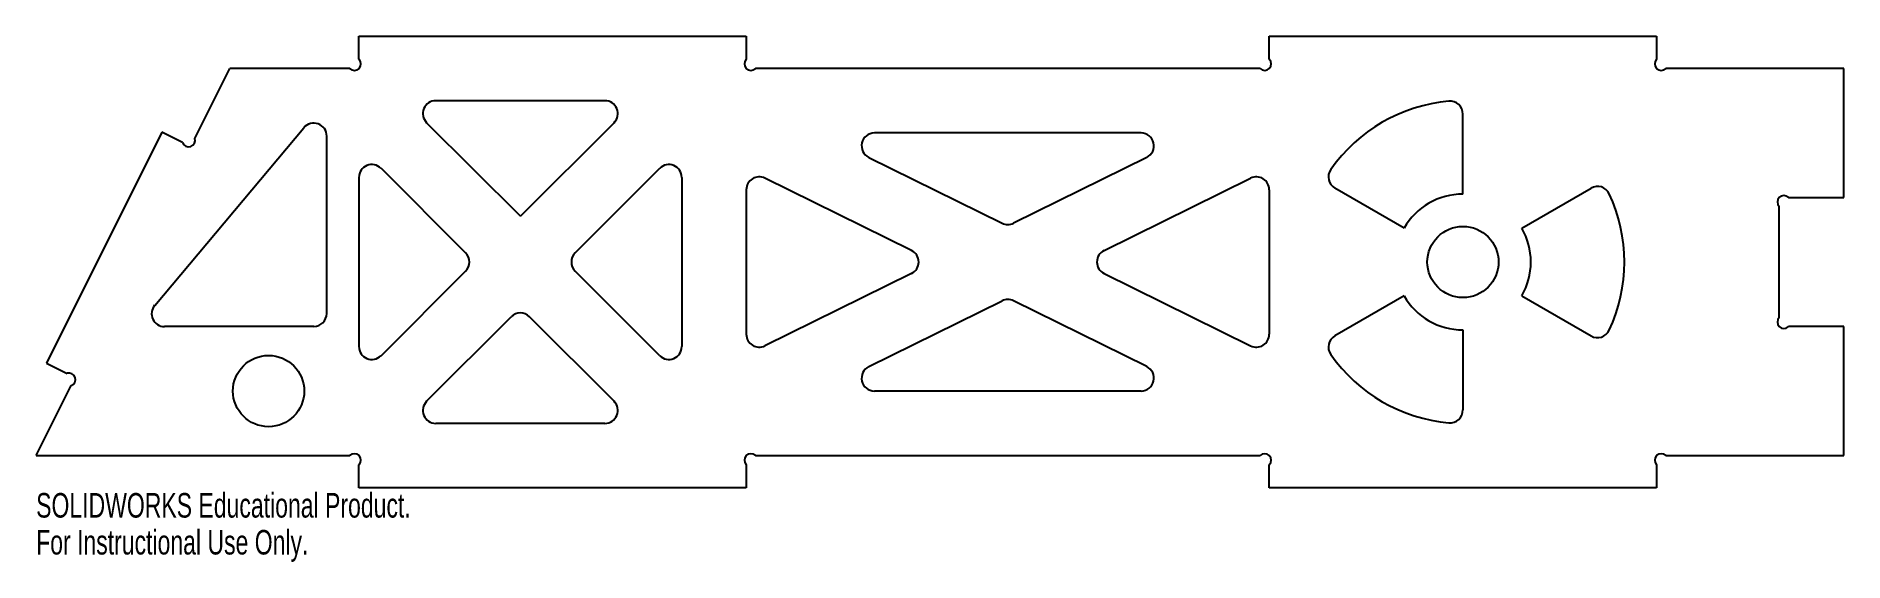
# Model space of a CAD drawing. Header units: inches. Extents: x -7 to 7, y -2.3 to 1.8.
import ezdxf

# ---------------------------------------------------------------- set-up
doc = ezdxf.new("R2010")
doc.units = ezdxf.units.IN
doc.header["$MEASUREMENT"] = 0
doc.styles.add('SLDTEXTSTYLE0', font='TXT', dxfattribs={"width": 0.7})

msp = doc.modelspace()

# ---------------------------------------------------------------- linework, layer by layer
at = {"color": 7, "linetype": 'Continuous', "lineweight": 25}
for p, q in [((-4.5, 1.571), (-4.5, 1.75)), ((-4.5, 1.75), (-1.5, 1.75)), ((-1.5, 1.75), (-1.5, 1.571)), ((2.55, 1.571), (2.55, 1.75)), ((2.55, 1.75), (5.55, 1.75)), ((5.55, 1.75), (5.55, 1.571)), ((-5.771, 0.958), (-5.5, 1.5)), ((-4.571, 1.5), (-5.5, 1.5)), ((2.479, 1.5), (-1.429, 1.5)), ((7, 1.5), (5.621, 1.5)), ((7, 0.5), (7, 1.5)), ((-2.595, 1.25), (-3.905, 1.25)), ((4.05, 0.526), (4.05, 1.146)), ((-6.026, 1.006), (-6.921, -0.783)), ((-6.082, -0.336), (-4.927, 1.04)), ((-5.866, 0.926), (-6.026, 1.006)), ((-3.25, 0.354), (-3.976, 1.079)), ((-3.25, 0.354), (-2.524, 1.079)), ((1.557, 1), (-0.507, 1)), ((-4.75, -0.4), (-4.75, 0.976)), ((-3.674, 0.071), (-4.329, 0.726)), ((-2.826, 0.071), (-2.171, 0.726)), ((-0.551, 0.81), (0.481, 0.301)), ((1.601, 0.81), (0.569, 0.301)), ((-4.5, 0.655), (-4.5, -0.655)), ((-2, 0.655), (-2, -0.655)), ((-1.5, 0.56), (-1.5, -0.56)), ((-0.221, 0.09), (-1.356, 0.65)), ((1.271, 0.09), (2.406, 0.65)), ((2.55, 0.56), (2.55, -0.56)), ((3.595, 0.263), (3.058, 0.573)), ((4.505, 0.263), (5.042, 0.573)), ((6.5, -0.429), (6.5, 0.429)), ((6.571, 0.5), (7, 0.5)), ((-4.329, -0.726), (-3.674, -0.071)), ((-2.171, -0.726), (-2.826, -0.071)), ((-0.221, -0.09), (-1.356, -0.65)), ((1.271, -0.09), (2.406, -0.65)), ((3.595, -0.263), (3.058, -0.573)), ((4.505, -0.263), (5.042, -0.573)), ((-0.551, -0.81), (0.481, -0.301)), ((1.601, -0.81), (0.569, -0.301)), ((-4.85, -0.5), (-6.006, -0.5)), ((-3.976, -1.079), (-3.321, -0.424)), ((-2.524, -1.079), (-3.179, -0.424)), ((4.05, -0.526), (4.05, -1.146)), ((7, -0.5), (6.571, -0.5)), ((7, -1.5), (7, -0.5)), ((-6.921, -0.783), (-6.76, -0.863)), ((-7, -1.5), (-6.729, -0.958)), ((1.557, -1), (-0.507, -1)), ((-2.595, -1.25), (-3.905, -1.25)), ((-7, -1.5), (-4.571, -1.5)), ((-1.429, -1.5), (2.479, -1.5)), ((5.621, -1.5), (7, -1.5)), ((-4.5, -1.75), (-4.5, -1.571)), ((-1.5, -1.571), (-1.5, -1.75)), ((2.55, -1.75), (2.55, -1.571)), ((5.55, -1.571), (5.55, -1.75)), ((-1.5, -1.75), (-4.5, -1.75)), ((5.55, -1.75), (2.55, -1.75))]:
    msp.add_line(p, q, dxfattribs=at)
for centre in [(4.05, 0), (-5.2, -1)]:
    msp.add_circle(centre, 0.276, dxfattribs=at)
for centre, radius, start, end in [((-4.535, 1.535), 0.05, 225, 45), ((-1.465, 1.535), 0.05, 135, 315), ((2.515, 1.535), 0.05, 225, 45), ((5.585, 1.535), 0.05, 135, 315), ((-3.905, 1.15), 0.1, 90, 225), ((-2.595, 1.15), 0.1, 315, 90), ((4.05, 0), 1.25, 94.9885, 145.0115), ((3.95, 1.146), 0.1, 0, 94.9885), ((-4.85, 0.976), 0.1, 0, 139.9603), ((-0.507, 0.9), 0.1, 90, 243.7186), ((1.557, 0.9), 0.1, 296.2814, 90), ((-5.819, 0.942), 0.05, 198.4349, 18.4349), ((-4.4, 0.655), 0.1, 45, 180), ((-2.1, 0.655), 0.1, 0, 135), ((3.108, 0.659), 0.1, 145.0115, 240), ((-1.4, 0.56), 0.1, 63.7186, 180), ((2.45, 0.56), 0.1, 0, 116.2814), ((5.092, 0.486), 0.1, 25.0115, 120), ((4.05, 0), 0.526, 90, 150), ((4.05, 0), 1.25, 334.9885, 25.0115), ((6.535, 0.465), 0.05, 45, 225), ((0.525, 0.39), 0.1, 243.7186, 296.2814), ((4.05, 0), 0.526, 330, 30), ((-3.745, 0), 0.1, 315, 45), ((-2.755, 0), 0.1, 135, 225), ((-0.265, 0), 0.1, 296.2814, 63.7186), ((1.315, 0), 0.1, 116.2814, 243.7186), ((4.05, 0), 0.526, 210, 270), ((-6.006, -0.4), 0.1, 139.9603, 270), ((-4.85, -0.4), 0.1, 270, 0), ((-3.25, -0.495), 0.1, 45, 135), ((0.525, -0.39), 0.1, 63.7186, 116.2814), ((5.092, -0.486), 0.1, 240, 334.9885), ((6.535, -0.465), 0.05, 135, 315), ((-4.4, -0.655), 0.1, 180, 315), ((-2.1, -0.655), 0.1, 225, 0), ((-1.4, -0.56), 0.1, 180, 296.2814), ((2.45, -0.56), 0.1, 243.7186, 0), ((3.108, -0.659), 0.1, 120, 214.9885), ((-0.507, -0.9), 0.1, 116.2814, 270), ((1.557, -0.9), 0.1, 270, 63.7186), ((4.05, 0), 1.25, 214.9885, 265.0115), ((-6.745, -0.91), 0.05, 288.4349, 108.4349), ((-3.905, -1.15), 0.1, 135, 270), ((-2.595, -1.15), 0.1, 270, 45), ((3.95, -1.146), 0.1, 265.0115, 0), ((-4.535, -1.535), 0.05, 315, 135), ((-1.465, -1.535), 0.05, 45, 225), ((2.515, -1.535), 0.05, 315, 135), ((5.585, -1.535), 0.05, 45, 225)]:
    msp.add_arc(centre, radius, start, end, dxfattribs=at)

# ---------------------------------------------------------------- texts
at = {"color": 7, "linetype": 'Continuous', "char_height": 0.1903, "attachment_point": 1, "style": 'SLDTEXTSTYLE0'}
for s, insert in [('SOLIDWORKS Educational Product.', (-7, -1.79)), ('For Instructional Use Only.', (-7, -2.076))]:
    msp.add_mtext(s, dxfattribs=dict(at, insert=insert))

doc.saveas('drawing.dxf')
